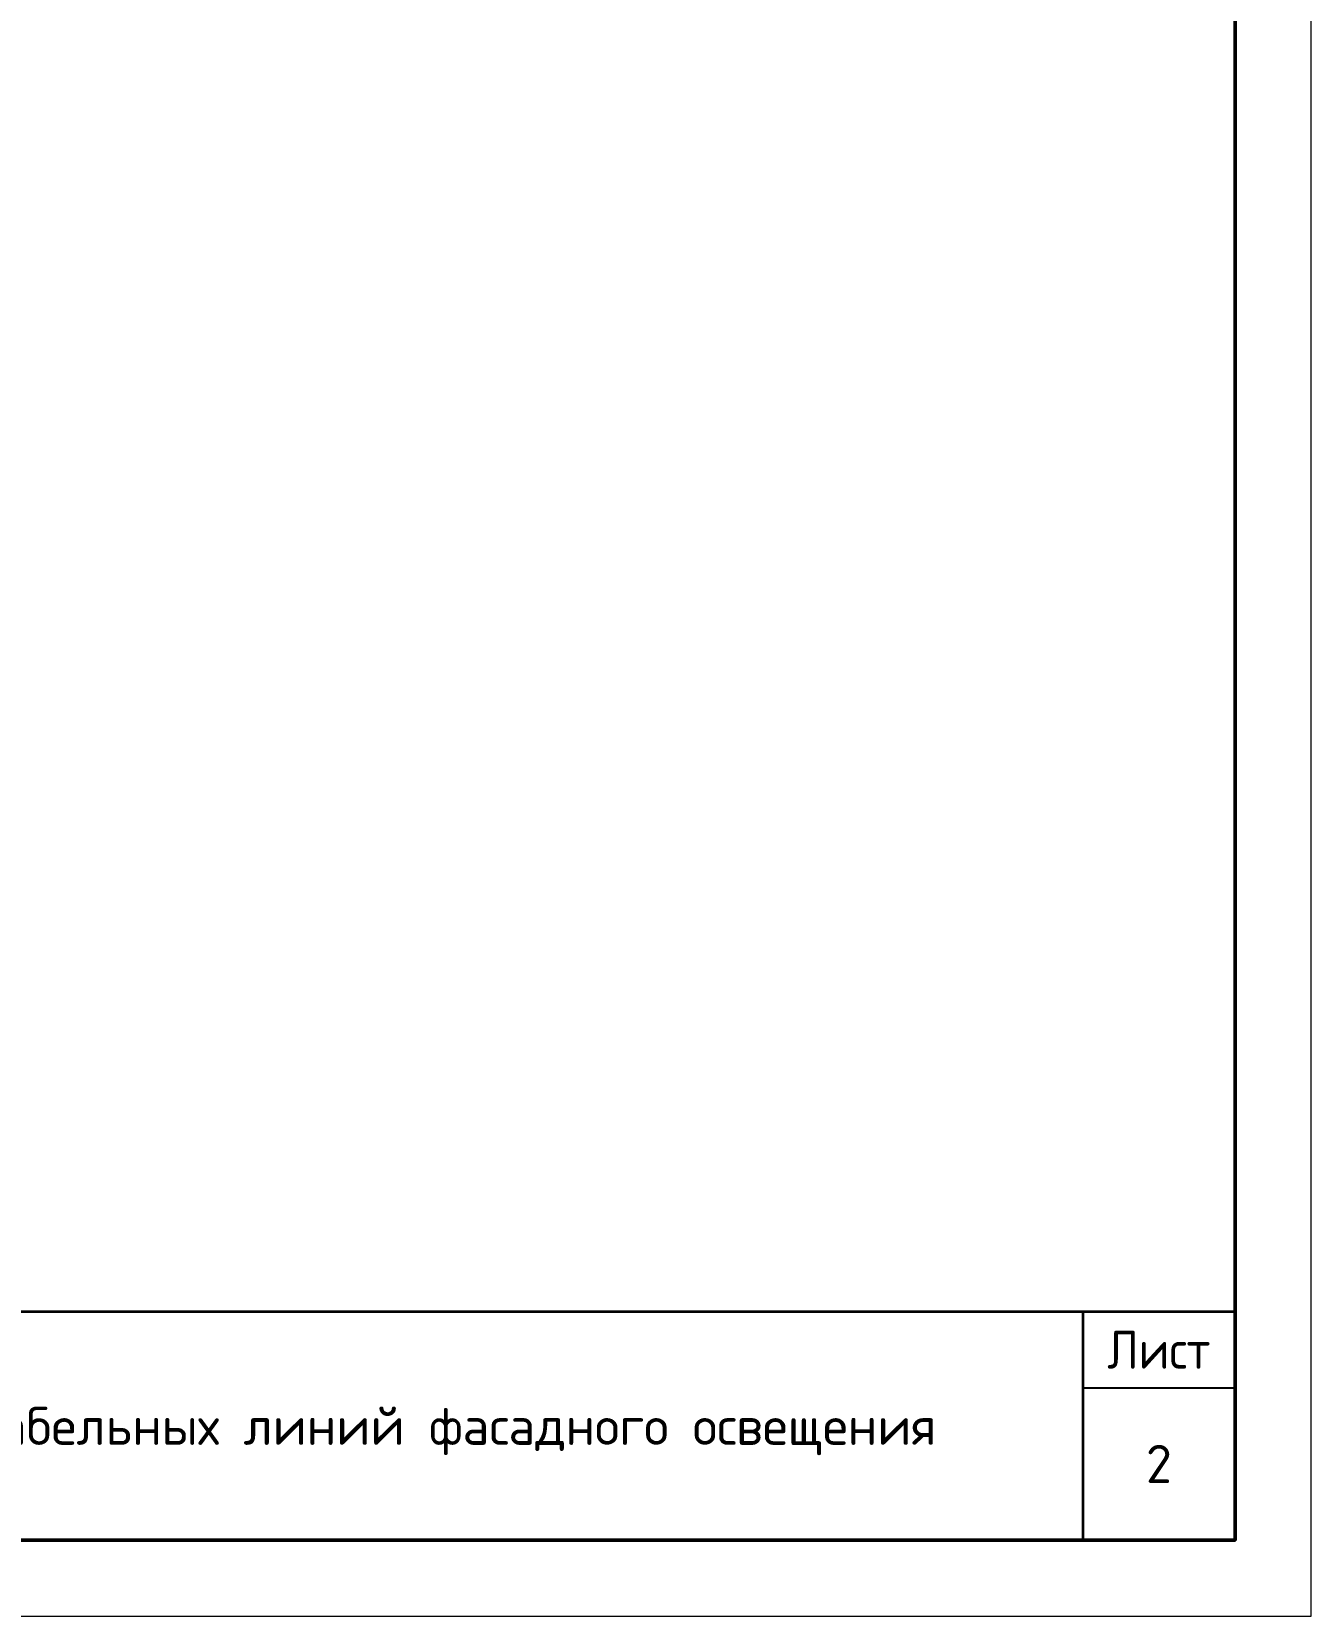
# Model space of a CAD drawing. Header units: millimetres. Extents: x 1499747 to 4230374, y -28481 to 441852.
# Drawn here: x 2569264 to 2587326, y 272203 to 294569 of the extents above; entities that cross this region are included whole.
import ezdxf
from ezdxf.enums import TextEntityAlignment as Align
from ezdxf.xclip import XClip

# ---------------------------------------------------------------- set-up
doc = ezdxf.new("R2010")
doc.units = ezdxf.units.MM
doc.header["$MEASUREMENT"] = 0
doc.header["$XCLIPFRAME"] = 0
doc.layers.add('1 Фасад_42_0_Ном._пера__7_Ном._пера__7', color=7, linetype='Continuous', lineweight=18)
doc.layers.add('Кабель 2х6 mm', color=150, linetype='Continuous', lineweight=30)
doc.styles.add('СГЕНЕРИР_СТИЛЬ_1', font='')
doc.styles.add('СПДС', font='isocpeur.ttf', dxfattribs={"width": 0.9})
doc.styles.get('СГЕНЕРИР_СТИЛЬ_1').set_extended_font_data('GOST Common', italic=True)

# ---------------------------------------------------------------- blocks, each defined once
blk = doc.blocks.new('Чертеж_5_42', base_point=(1557140, 9891))
at = {"layer": '1 Фасад_42_0_Ном._пера__7_Ном._пера__7', "linetype": 'Continuous', "char_height": 250, "attachment_point": 7, "style": 'СГЕНЕРИР_СТИЛЬ_1'}
for insert in [(1578497, 3669), (1577411, 2486), (1578757, -806)]:
    blk.add_mtext('\\A1;{\\pql;\\fGOST Common|b0|i1|c204|p0;\\W1.000000; }', dxfattribs=dict(at, insert=insert))
blk = doc.blocks.new('*U32')
at = {"lineweight": 0}
blk.add_lwpolyline([(-415, -5), (5, -5), (5, 292), (-415, 292)], close=True, dxfattribs=at)
at = {"color": 0, "linetype": 'Continuous', "lineweight": 50}
blk.add_lwpolyline([(-395, 287), (0, 287), (0, 0), (-395, 0)], close=True, dxfattribs=at)
at = {"lineweight": 35}
for points in [[(-120, 15), (0, 15)], [(-10, 15), (-10, 0)]]:
    blk.add_lwpolyline(points, dxfattribs=at)
blk.add_lwpolyline([(-10, 10), (0, 10)])
at = {"lineweight": 0}
blk.add_lwpolyline([(0, -5), (5, -5), (5, 0)], dxfattribs=at)
at = {"lineweight": -2, "insert": (-5, 12.5), "char_height": 2.5, "width": 10, "attachment_point": 5, "style": 'СПДС'}
blk.add_mtext('Лист', dxfattribs=at)
at = {"style": 'СПДС'}
for tag, p in [('ШИФР_ПРОЕКТА_ЛИСТ2', (-65, 7.5)), ('ЛИСТ_второй', (-5, 5))]:
    blk.add_attdef(tag, text='', height=2.5, dxfattribs=at).set_placement(p, align=Align.MIDDLE_CENTER)

msp = doc.modelspace()

# ---------------------------------------------------------------- block references
at = {"layer": 'Кабель 2х6 mm', "lineweight": 35}
ref = msp.add_blockref('Чертеж_5_42', (2563328.67685, 284912.32313), dxfattribs=at)
XClip(ref).set_block_clipping_path([(1496000, -1299.0576434789), (1580000, 60181.6414690267)])

# ---------------------------------------------------------------- next in the draw order: block references
at = {"lineweight": 0, "xscale": 215.0767254341117, "yscale": 215.0767254341117, "zscale": 215.0767254341117}
msp.add_blockref('*U32', (2586250.72945, 273277.9428), dxfattribs=at).add_auto_attribs({'ЛИСТ_второй': '2', 'ШИФР_ПРОЕКТА_ЛИСТ2': 'План прокладки кабельных линий фасадного освещения'})

doc.saveas('drawing.dxf')
